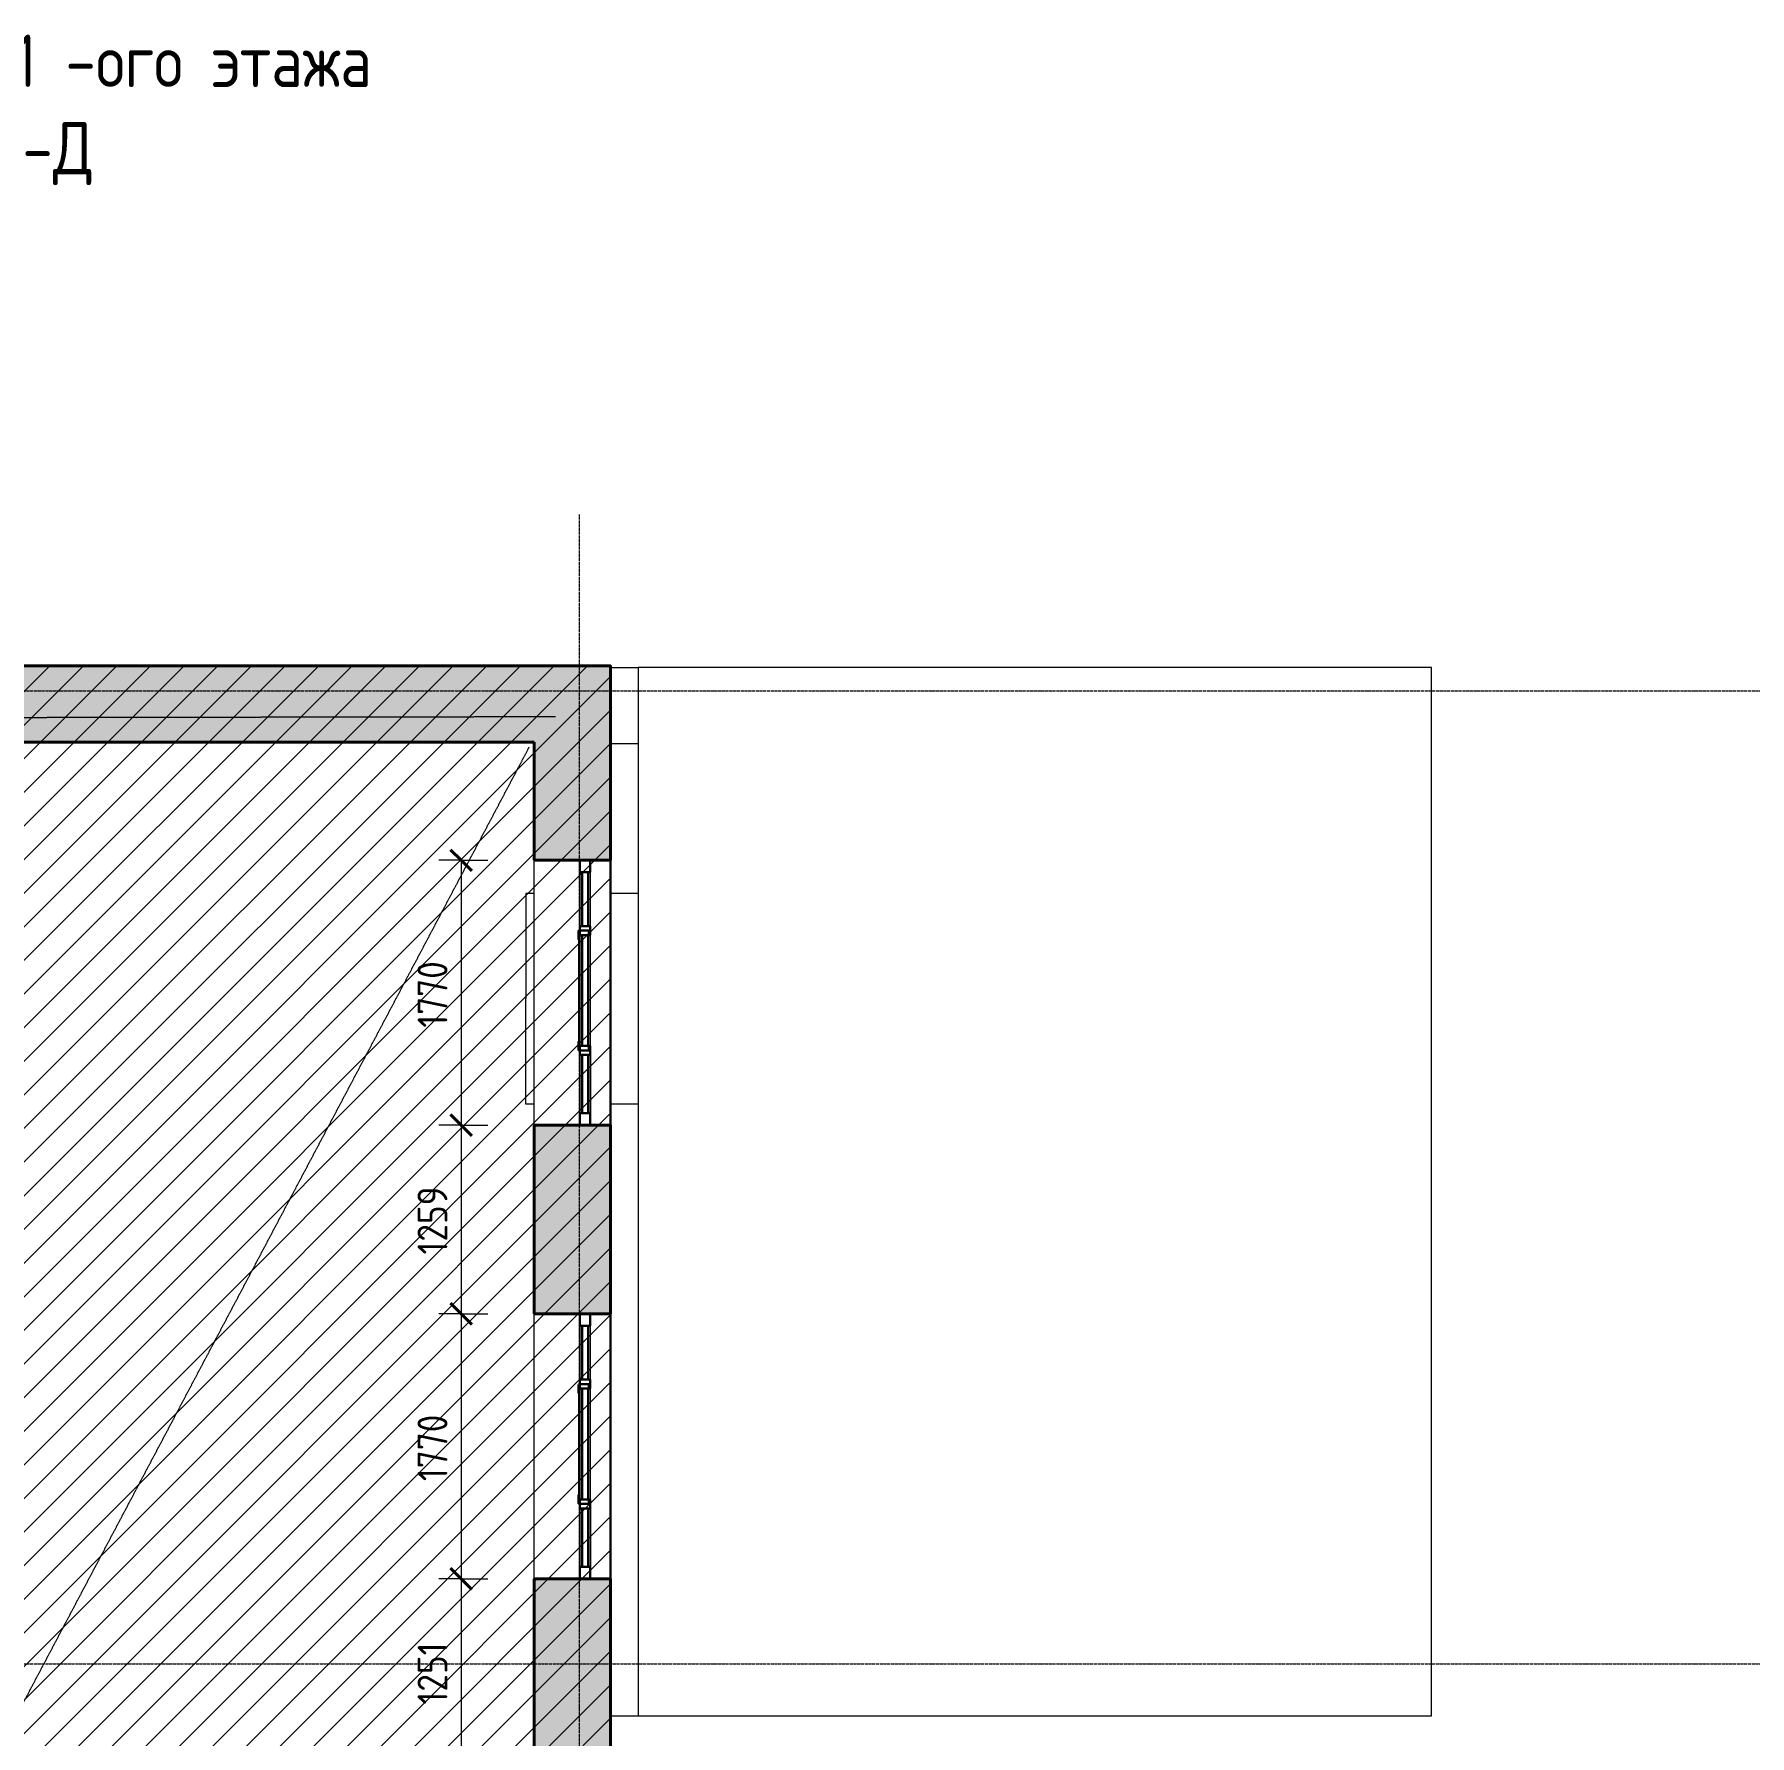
# Model space of a CAD drawing. Header units: millimetres. Extents: x -11886 to 379896, y -8130 to 47743.
# Drawn here: x 27469 to 38924, y 36377 to 47743 of the extents above; entities that cross this region are included whole.
import ezdxf

# ---------------------------------------------------------------- set-up
doc = ezdxf.new("R2010")
doc.units = ezdxf.units.MM
for name, pattern in [('ADSK_Линия сетки', [25, 20, -2.5, 0, -2.5]), ('ADSK_Сверху', [4.5, 3, -1.5]), ('ADSK_Снесено', [4.5, 3, -1.5])]:
    doc.linetypes.add(name, pattern=pattern)
for name, color, linetype, lineweight, true_color in [('_ Окна', 5, 'Continuous', 30, 0x0000ff), ('Витраж', 5, 'Continuous', 18, 0x0000ff), ('Линии', 7, 'Continuous', 9, 0x00a600), ('Окна', 5, 'Continuous', 18, 0x0000ff), ('Панели витража', 5, 'Continuous', 18, 0x0000ff), ('Стены наружные', 1, 'ADSK_Снесено', 18, 0xff0000)]:
    doc.layers.add(name, color=color, linetype=linetype, lineweight=lineweight, true_color=true_color)
for name, color, linetype, lineweight in [('Аннотация', 7, 'Continuous', 9), ('Оси', 7, 'Continuous', 9), ('Перекрытие', 7, 'Continuous', 18), ('Размеры', 7, 'Continuous', 9), ('Размеры-100', 7, 'Continuous', 9)]:
    doc.layers.add(name, color=color, linetype=linetype, lineweight=lineweight)
doc.styles.add('GOST Common_1', font='GOST_Common.ttf', dxfattribs={"width": 0.9, "height": 200})
doc.styles.add('GOST Common_2', font='GOST_Common.ttf', dxfattribs={"width": 0.9, "height": 250})
doc.dimstyles.new('ADSK_Основной_2_мм_Округление_до_1_мм', dxfattribs={"dimscale": 304.8, "dimtxt": 201.142999, "dimasz": 0.463911, "dimexe": 0.492126, "dimexo": 0.492126, "dimgap": 0.098425, "dimtad": 1, "dimdec": 0, "dimdsep": 46, "dimtxsty": 'GOST Common_1', "dimblk1": 'OBLIQUE', "dimblk2": 'OBLIQUE', "dimsah": 1, "dimcen": 0.09, "dimdle": 0.492126, "dimazin": 2, "dimtfac": 1, "dimtdec": 4, "dimtix": 1, "dimtmove": 0, "dimatfit": 3, "dimfxl": 1, "dimtvp": 1, "dimtolj": 1, "dimtzin": 0, "dimlwd": 20, "dimlwe": 20, "dimarcsym": 2})

# ---------------------------------------------------------------- blocks, each defined once
blk = doc.blocks.new('Прямоугольный импост - 70х20_60мм-1441795-01 План 1-го этажа маркировочный')
at = {"layer": 'Витраж', "color": 161, "linetype": 'ADSK_Сверху', "true_color": 0xaaaaff}
for p, q in [((18661, 33151), (18591, 33151)), ((18591, 33071), (18591, 33151)), ((18661, 33071), (18661, 33151))]:
    blk.add_line(p, q, dxfattribs=at)
blk = doc.blocks.new('Прямоугольный импост - 70х20_60мм-1439130-01 План 1-го этажа маркировочный')
at = {"layer": 'Витраж', "color": 161, "linetype": 'ADSK_Сверху', "true_color": 0xaaaaff}
for p, q in [((-80, 35), (0, 35)), ((0, 35), (0, -35)), ((0, -35), (-80, -35))]:
    blk.add_line(p, q, dxfattribs=at)
blk = doc.blocks.new('Прямоугольный импост - 70х20_60мм-1439131-01 План 1-го этажа маркировочный')
at = {"layer": 'Витраж', "color": 161, "linetype": 'ADSK_Сверху', "true_color": 0xaaaaff}
for p, q in [((0, 35), (-80, 35)), ((0, -35), (0, 35)), ((-80, -35), (0, -35))]:
    blk.add_line(p, q, dxfattribs=at)
blk = doc.blocks.new('Витраж-тент со смещением вовне - 60мм 30 сдвиг-1467065-01 План 1-го этажа маркировочный')
at = {"layer": '_ Окна', "color": 161, "linetype": 'ADSK_Сверху', "true_color": 0xaaaaff}
for p, q in [((-400, 25), (-400, -45)), ((-400, 25), (-370, 25)), ((-400, -45), (-400, 25)), ((400, 25), (370, 25)), ((400, -45), (400, 25)), ((400, -45), (400, 25)), ((-340, -45), (-400, -45)), ((-340, -35), (-340, -45)), ((340, -35), (340, -45)), ((340, -45), (400, -45))]:
    blk.add_line(p, q, dxfattribs=at)
at = {"layer": 'Окна', "color": 161, "linetype": 'ADSK_Сверху', "true_color": 0xaaaaff}
blk.add_line((-340, -45), (340, -45), dxfattribs=at)
blk = doc.blocks.new('Прямоугольный импост - 70х20_60мм-1240131-01 План 1-го этажа маркировочный')
at = {"layer": 'Витраж', "color": 161, "linetype": 'ADSK_Сверху', "true_color": 0xaaaaff}
for p, q in [((18591, 31381), (18591, 31461)), ((18661, 31381), (18661, 31461)), ((18591, 31381), (18661, 31381))]:
    blk.add_line(p, q, dxfattribs=at)
blk = doc.blocks.new('Прямоугольный импост - 70х60мм-1426887-01 План 1-го этажа маркировочный')
at = {"layer": 'Витраж', "color": 161, "linetype": 'ADSK_Сверху', "true_color": 0xaaaaff}
for p, q in [((-6074, 27726), (-6144, 27726)), ((-6144, 27336), (-6144, 27726)), ((-6074, 27336), (-6074, 27726)), ((-6144, 27336), (-6074, 27336))]:
    blk.add_line(p, q, dxfattribs=at)
blk = doc.blocks.new('Прямоугольный импост - 70х60мм-1225009-01 План 1-го этажа маркировочный')
at = {"layer": 'Витраж', "color": 161, "linetype": 'ADSK_Сверху', "true_color": 0xaaaaff}
for p, q in [((-5936, 11392), (-6006, 11392)), ((-6006, 11032), (-6006, 11392)), ((-5936, 11032), (-5936, 11392)), ((-6006, 11032), (-5936, 11032))]:
    blk.add_line(p, q, dxfattribs=at)
blk = doc.blocks.new('Прямоугольный импост - 70х60мм-1229542-01 План 1-го этажа маркировочный')
at = {"layer": 'Витраж', "color": 161, "linetype": 'ADSK_Сверху', "true_color": 0xaaaaff}
for p, q in [((3808, 35378), (3738, 35378)), ((3738, 35378), (3738, 34638)), ((3808, 35378), (3808, 34638)), ((3738, 34638), (3808, 34638))]:
    blk.add_line(p, q, dxfattribs=at)
blk = doc.blocks.new('Прямоугольный импост - 70х60мм-1439128-01 План 1-го этажа маркировочный')
at = {"layer": 'Витраж', "color": 161, "linetype": 'ADSK_Сверху', "true_color": 0xaaaaff}
for p, q in [((-30, 35), (30, 35)), ((30, -35), (-30, -35))]:
    blk.add_line(p, q, dxfattribs=at)
blk = doc.blocks.new('Новые проёмы подвал - Новые проёмы подвал-999150-01 План 1-го этажа маркировочный')
at = {"layer": 'Линии', "color": 8, "lineweight": 18, "true_color": 0x808080}
for p, q in [((30751, 42003), (30750, 40598)), ((30807, 42003), (30751, 42003)), ((31501, 42003), (31317, 42003)), ((30750, 40598), (30807, 40598)), ((31317, 40598), (31502, 40598))]:
    blk.add_line(p, q, dxfattribs=at)
blk = doc.blocks.new('Системная панель - _AR_Стекло_40мм_привязка по центру-V91-01 План 1-го этажа маркировочный')
at = {"layer": 'Панели витража', "lineweight": 30}
for p, q in [((180, 20), (-180, 20)), ((-180, 20), (-180, -20)), ((180, -20), (180, 20)), ((-180, -20), (180, -20))]:
    blk.add_line(p, q, dxfattribs=at)
blk = doc.blocks.new('Прямоугольный импост - 70х20_60мм-V92-01 План 1-го этажа маркировочный')
at = {"layer": 'Витраж', "lineweight": 30}
for p, q in [((-80, 35), (0, 35)), ((-80, -35), (-80, 35)), ((0, 35), (0, -35)), ((0, -35), (-80, -35))]:
    blk.add_line(p, q, dxfattribs=at)
blk = doc.blocks.new('Прямоугольный импост - 70х20_60мм-V93-01 План 1-го этажа маркировочный')
at = {"layer": 'Витраж', "lineweight": 30}
for p, q in [((0, 35), (-80, 35)), ((-80, 35), (-80, -35)), ((0, -35), (0, 35)), ((-80, -35), (0, -35))]:
    blk.add_line(p, q, dxfattribs=at)
blk = doc.blocks.new('Системная панель - _AR_Стекло_40мм_привязка по центру-V94-01 План 1-го этажа маркировочный')
at = {"layer": 'Панели витража', "lineweight": 30}
for p, q in [((195, 20), (-195, 20)), ((-195, 20), (-195, -20)), ((195, -20), (195, 20)), ((-195, -20), (195, -20))]:
    blk.add_line(p, q, dxfattribs=at)
blk = doc.blocks.new('Системная панель - _AR_Стекло_40мм_привязка по центру-V95-01 План 1-го этажа маркировочный')
at = {"layer": 'Панели витража', "lineweight": 30}
for p, q in [((370, 20), (-370, 20)), ((-370, 20), (-370, -20)), ((370, -20), (370, 20)), ((-370, -20), (370, -20))]:
    blk.add_line(p, q, dxfattribs=at)
blk = doc.blocks.new('Прямоугольный импост - 70х60мм-V58-01 План 1-го этажа маркировочный')
at = {"layer": 'Витраж'}
for p, q in [((3738, 35438), (3738, 35798)), ((3808, 35798), (3808, 35438))]:
    blk.add_line(p, q, dxfattribs=at)
blk = doc.blocks.new('Прямоугольный импост - 70х60мм-V59-01 План 1-го этажа маркировочный')
at = {"layer": 'Витраж'}
for p, q in [((3738, 34188), (3738, 34578)), ((3808, 34578), (3808, 34188))]:
    blk.add_line(p, q, dxfattribs=at)
blk = doc.blocks.new('Прямоугольный импост - 70х60мм-V96-01 План 1-го этажа маркировочный')
at = {"layer": 'Витраж', "lineweight": 30}
for p, q in [((-30, 35), (30, 35)), ((-30, -35), (-30, 35)), ((30, 35), (30, -35)), ((30, -35), (-30, -35))]:
    blk.add_line(p, q, dxfattribs=at)
blk = doc.blocks.new('Прямоугольный импост - 70х60мм-V60-01 План 1-го этажа маркировочный')
at = {"layer": 'Витраж'}
for p, q in [((3738, 34638), (3738, 35378)), ((3808, 35378), (3808, 34638))]:
    blk.add_line(p, q, dxfattribs=at)
blk = doc.blocks.new('DIMBLOCK88-01 План 1-го этажа маркировочный')
at = {"layer": 'Размеры-100', "lineweight": 40, "transparency": 16777216}
for p, q in [((30320, 42225), (30249, 42296)), ((30320, 42225), (30391, 42154)), ((30320, 40455), (30249, 40526)), ((30320, 40455), (30391, 40384))]:
    blk.add_line(p, q, dxfattribs=at)
at = {"layer": 'Размеры-100', "lineweight": 20, "transparency": 16777216}
for p, q in [((30320, 42225), (30170, 42225)), ((30320, 42225), (30320, 40455)), ((30320, 42225), (30497, 42225)), ((30320, 40455), (30170, 40455)), ((30320, 40455), (30497, 40455))]:
    blk.add_line(p, q, dxfattribs=at)
at = {"layer": 'Размеры-100', "color": 0, "lineweight": 20, "transparency": 16777216, "insert": (30028, 41107), "char_height": 200, "width": 560.47, "attachment_point": 1, "rotation": 90, "line_spacing_factor": 1.022761, "style": 'GOST Common_1'}
blk.add_mtext('1770', dxfattribs=at)
blk = doc.blocks.new('_Oblique')
at = {"color": 0, "linetype": 'ByBlock', "lineweight": -2}
blk.add_line((-0.5, -0.5), (0.5, 0.5), dxfattribs=at)
blk = doc.blocks.new('DIMBLOCK89-01 План 1-го этажа маркировочный')
at = {"layer": 'Размеры-100', "lineweight": 20, "transparency": 16777216}
for p, q in [((30320, 40455), (30170, 40455)), ((30320, 40455), (30320, 39196)), ((30320, 40455), (30497, 40455)), ((30320, 39196), (30170, 39196)), ((30320, 39196), (30497, 39196))]:
    blk.add_line(p, q, dxfattribs=at)
at = {"layer": 'Размеры-100', "lineweight": 40, "transparency": 16777216}
for p, q in [((30320, 40455), (30249, 40526)), ((30320, 40455), (30391, 40384)), ((30320, 39196), (30249, 39267)), ((30320, 39196), (30391, 39125))]:
    blk.add_line(p, q, dxfattribs=at)
at = {"layer": 'Размеры-100', "color": 0, "lineweight": 20, "transparency": 16777216, "insert": (30028, 39592), "char_height": 200, "width": 560.47, "attachment_point": 1, "rotation": 90, "line_spacing_factor": 1.022761, "style": 'GOST Common_1'}
blk.add_mtext('1259', dxfattribs=at)
blk = doc.blocks.new('DIMBLOCK90-01 План 1-го этажа маркировочный')
at = {"layer": 'Размеры-100', "lineweight": 20, "transparency": 16777216}
for p, q in [((30320, 39196), (30170, 39196)), ((30320, 39196), (30320, 37426)), ((30320, 39196), (30497, 39196)), ((30320, 37426), (30170, 37426)), ((30320, 37426), (30497, 37426))]:
    blk.add_line(p, q, dxfattribs=at)
at = {"layer": 'Размеры-100', "lineweight": 40, "transparency": 16777216}
for p, q in [((30320, 39196), (30249, 39267)), ((30320, 39196), (30391, 39125)), ((30320, 37426), (30249, 37497)), ((30320, 37426), (30391, 37355))]:
    blk.add_line(p, q, dxfattribs=at)
at = {"layer": 'Размеры-100', "color": 0, "lineweight": 20, "transparency": 16777216, "insert": (30028, 38078), "char_height": 200, "width": 560.47, "attachment_point": 1, "rotation": 90, "line_spacing_factor": 1.022761, "style": 'GOST Common_1'}
blk.add_mtext('1770', dxfattribs=at)
blk = doc.blocks.new('DIMBLOCK91-01 План 1-го этажа маркировочный')
at = {"layer": 'Размеры-100', "lineweight": 40, "transparency": 16777216}
for p, q in [((30320, 37426), (30249, 37497)), ((30320, 37426), (30391, 37355)), ((30320, 36175), (30249, 36246)), ((30320, 36175), (30391, 36104))]:
    blk.add_line(p, q, dxfattribs=at)
at = {"layer": 'Размеры-100', "lineweight": 20, "transparency": 16777216}
for p, q in [((30320, 37426), (30170, 37426)), ((30320, 37426), (30320, 36175)), ((30320, 37426), (30497, 37426)), ((30320, 36175), (30170, 36175)), ((30320, 36175), (30497, 36175))]:
    blk.add_line(p, q, dxfattribs=at)
at = {"layer": 'Размеры-100', "color": 0, "lineweight": 20, "transparency": 16777216, "insert": (30028, 36586), "char_height": 200, "width": 515.47, "attachment_point": 1, "rotation": 90, "line_spacing_factor": 1.022761, "style": 'GOST Common_1'}
blk.add_mtext('1251', dxfattribs=at)

msp = doc.modelspace()

# ---------------------------------------------------------------- hatches: boundary and pattern name
at = {"lineweight": 13, "true_color": 0x636466, "transparency": 33554559}
h = msp.add_hatch(dxfattribs=at)
h.set_pattern_fill('ANSI31', color=251, scale=50)
h.set_pattern_definition([(45, (0, 84876.59), (-112.2532, 112.2532), [])])
h.paths.add_polyline_path([(31317.02, 43525.13), (18455.84, 43525.13), (18455.84, 20918.63), (11305.24, 20918.63), (11305.24, 17842.18), (18515.92, 17781.12), (38729.7, 17793.8), (38729.7, 20934.06), (31317.02, 20934.06)])
at = {"layer": 'Стены наружные', "linetype": 'Continuous', "true_color": 0xc0c0c0}
msp.add_hatch(color=9, dxfattribs=at).paths.add_polyline_path([(27800.63, 43015.13), (30807.02, 43015.13), (30807.02, 43525.13), (18455.84, 43525.13), (18455.84, 43015.13), (23341.69, 43015.13)])
h = msp.add_hatch(color=9, dxfattribs=at)
h.paths.add_polyline_path([(31317.02, 20934.06), (31317.02, 22264.92), (30807.02, 22264.92), (30807.02, 20934.06)])
h.paths.add_polyline_path([(30807.02, 24034.92), (31317.02, 24034.92), (31317.02, 25282.9), (30807.02, 25282.9)])
h.paths.add_polyline_path([(31317.02, 27052.9), (31317.02, 28312.87), (30807.02, 28312.87), (30807.02, 27052.9)])
h.paths.add_polyline_path([(31317.02, 30082.87), (31317.02, 31332.84), (30807.02, 31332.84), (30807.02, 30082.87)])
h.paths.add_polyline_path([(31317.02, 33102.84), (31317.02, 34405.13), (30807.02, 34405.13), (30807.02, 33102.84)])
h.paths.add_polyline_path([(31317.02, 36175.13), (31317.02, 37426.13), (30807.02, 37426.13), (30807.02, 36175.13)])
h.paths.add_polyline_path([(31317.02, 39196.13), (31317.02, 40455.13), (30807.02, 40455.13), (30807.02, 39196.13)])
h.paths.add_polyline_path([(31317.02, 42225.13), (31317.02, 43525.13), (30807.02, 43525.13), (30807.02, 42225.13)])

# ---------------------------------------------------------------- linework, layer by layer
at = {"color": 251, "lineweight": 30, "true_color": 0x636466}
msp.add_lwpolyline([(11305.24, 20918.63), (11305.24, 17842.18), (18515.92, 17781.12), (38729.7, 17793.8), (38729.7, 20934.06), (31317.02, 20934.06), (31317.02, 43525.13), (18455.84, 43525.13), (18455.84, 20918.63), (11305.24, 20918.63)], dxfattribs=at)
at = {"layer": 'Линии', "color": 8, "lineweight": 18, "true_color": 0x808080}
for p, q in [((31317.02, 43512.62), (31501.29, 43512.62)), ((31501.34, 43002.62), (31317.02, 43002.62)), ((31502.02, 37016.45), (31502.02, 36509.09)), ((31317.02, 36509.09), (31502.04, 36509.09))]:
    msp.add_line(p, q, dxfattribs=at)
at = {"layer": 'Линии', "linetype": 'ADSK_Сверху'}
msp.add_line((18997.84, 20729.56), (30775.02, 42983.13), dxfattribs=at)
at = {"layer": 'Оси', "linetype": 'ADSK_Линия сетки'}
for p, q in [((31109.91, -7330.38), (31109.91, 44534.79)), ((-11086.22, 43356.79), (57141.72, 43356.79)), ((-11086.22, 36856.79), (57141.72, 36856.79))]:
    msp.add_line(p, q, dxfattribs=at)
at = {"layer": 'Перекрытие', "color": 136, "true_color": 0x008080}
for p, q in [((36800.45, 43512.62), (31501.29, 43512.62)), ((31501.29, 43512.62), (31502.07, 36509.09)), ((36800.45, 36509.09), (36800.45, 43512.62)), ((31502.07, 36509.09), (36800.45, 36509.09))]:
    msp.add_line(p, q, dxfattribs=at)
at = {"layer": 'Перекрытие', "color": 9, "linetype": 'ADSK_Сверху', "true_color": 0xaad4d4}
msp.add_line((18832.62, 43166.51), (30950.44, 43185.44), dxfattribs=at)
at = {"layer": 'Стены наружные', "color": 18, "linetype": 'Continuous', "lineweight": 40, "true_color": 0x000000}
for p, q in [((31317.02, 43525.13), (18455.84, 43525.13)), ((31317.02, 42225.13), (31317.02, 43525.13)), ((18965.84, 43015.13), (30807.02, 43015.13)), ((30807.02, 43015.13), (30807.02, 42225.13)), ((30807.02, 42225.13), (31317.02, 42225.13)), ((31317.02, 40455.13), (30807.02, 40455.13)), ((30807.02, 40455.13), (30807.02, 39196.13)), ((31317.02, 39196.13), (31317.02, 40455.13)), ((30807.02, 39196.13), (31317.02, 39196.13)), ((31317.02, 37426.13), (30807.02, 37426.13)), ((30807.02, 37426.13), (30807.02, 36175.13)), ((31317.02, 36175.13), (31317.02, 37426.13))]:
    msp.add_line(p, q, dxfattribs=at)
at = {"layer": 'Стены наружные', "color": 18, "linetype": 'Continuous', "true_color": 0x000000}
for p, q in [((30807.02, 40455.13), (30807.02, 42225.13)), ((31317.02, 42225.13), (31317.02, 40455.13)), ((30807.02, 37426.13), (30807.02, 39196.13)), ((31317.02, 39196.13), (31317.02, 37426.13))]:
    msp.add_line(p, q, dxfattribs=at)

# ---------------------------------------------------------------- block references
at = {"layer": '_ Окна', "color": 161, "linetype": 'ADSK_Сверху', "true_color": 0xaaaaff, "rotation": 270.0000000000002}
for p in [(31147.02, 41355.13), (31147.02, 38326.13)]:
    msp.add_blockref('Витраж-тент со смещением вовне - 60мм 30 сдвиг-1467065-01 План 1-го этажа маркировочный', p, dxfattribs=at)
at = {"layer": 'Витраж', "color": 161, "linetype": 'ADSK_Сверху', "true_color": 0xaaaaff}
for name, p, rotation in [('Прямоугольный импост - 70х20_60мм-1439131-01 План 1-го этажа маркировочный', (31147.02, 42225.13), 90.00000000000026), ('Прямоугольный импост - 70х20_60мм-1240131-01 План 1-го этажа маркировочный', (49772.85, 73606.31), 180), ('Прямоугольный импост - 70х60мм-1225009-01 План 1-го этажа маркировочный', (25175.97, 53177.05), 180), ('Прямоугольный импост - 70х60мм-1426887-01 План 1-го этажа маркировочный', (25038.26, 68261.48), 180), ('Прямоугольный импост - 70х20_60мм-1441795-01 План 1-го этажа маркировочный', (49772.85, 73606.31), 180), ('Прямоугольный импост - 70х20_60мм-1439131-01 План 1-го этажа маркировочный', (31147.02, 39196.13), 90.00000000000026), ('Прямоугольный импост - 70х20_60мм-1240131-01 План 1-го этажа маркировочный', (49772.85, 70577.31), 180), ('Прямоугольный импост - 70х60мм-1225009-01 План 1-го этажа маркировочный', (25175.97, 50148.05), 180), ('Прямоугольный импост - 70х60мм-1426887-01 План 1-го этажа маркировочный', (25038.26, 65232.47), 180), ('Прямоугольный импост - 70х20_60мм-1441795-01 План 1-го этажа маркировочный', (49772.85, 70577.31), 180)]:
    msp.add_blockref(name, p, dxfattribs=dict(at, rotation=rotation))
at = {"layer": 'Витраж', "rotation": 90.00000000000026}
for p in [(31147.02, 42225.13), (31147.02, 39196.13)]:
    msp.add_blockref('Прямоугольный импост - 70х20_60мм-V93-01 План 1-го этажа маркировочный', p, dxfattribs=at)
at = {"layer": 'Витраж'}
for name, p in [('Прямоугольный импост - 70х60мм-V58-01 План 1-го этажа маркировочный', (27373.52, 6347.49)), ('Прямоугольный импост - 70х60мм-V60-01 План 1-го этажа маркировочный', (27373.52, 6347.49)), ('Прямоугольный импост - 70х60мм-V59-01 План 1-го этажа маркировочный', (27373.52, 6347.49)), ('Прямоугольный импост - 70х60мм-V58-01 План 1-го этажа маркировочный', (27373.52, 3318.48)), ('Прямоугольный импост - 70х60мм-V60-01 План 1-го этажа маркировочный', (27373.52, 3318.48)), ('Прямоугольный импост - 70х60мм-V59-01 План 1-го этажа маркировочный', (27373.52, 3318.48))]:
    msp.add_blockref(name, p, dxfattribs=at)
at = {"layer": 'Витраж', "color": 161, "linetype": 'ADSK_Сверху', "true_color": 0xaaaaff, "extrusion": (0, 0, -1), "rotation": 269.9999999999997}
for name, p in [('Прямоугольный импост - 70х60мм-1439128-01 План 1-го этажа маркировочный', (-31147.02, 41755.13)), ('Прямоугольный импост - 70х60мм-1439128-01 План 1-го этажа маркировочный', (-31147.02, 40955.13)), ('Прямоугольный импост - 70х20_60мм-1439130-01 План 1-го этажа маркировочный', (-31147.02, 40455.13)), ('Прямоугольный импост - 70х60мм-1439128-01 План 1-го этажа маркировочный', (-31147.02, 38726.13)), ('Прямоугольный импост - 70х60мм-1439128-01 План 1-го этажа маркировочный', (-31147.02, 37926.13)), ('Прямоугольный импост - 70х20_60мм-1439130-01 План 1-го этажа маркировочный', (-31147.02, 37426.13))]:
    msp.add_blockref(name, p, dxfattribs=at)
at = {"layer": 'Витраж', "extrusion": (0, 0, -1), "rotation": 269.9999999999997}
for name, p in [('Прямоугольный импост - 70х60мм-V96-01 План 1-го этажа маркировочный', (-31147.02, 41755.13)), ('Прямоугольный импост - 70х60мм-V96-01 План 1-го этажа маркировочный', (-31147.02, 40955.13)), ('Прямоугольный импост - 70х20_60мм-V92-01 План 1-го этажа маркировочный', (-31147.02, 40455.13)), ('Прямоугольный импост - 70х60мм-V96-01 План 1-го этажа маркировочный', (-31147.02, 38726.13)), ('Прямоугольный импост - 70х60мм-V96-01 План 1-го этажа маркировочный', (-31147.02, 37926.13)), ('Прямоугольный импост - 70х20_60мм-V92-01 План 1-го этажа маркировочный', (-31147.02, 37426.13))]:
    msp.add_blockref(name, p, dxfattribs=at)
at = {"layer": 'Витраж', "color": 161, "linetype": 'ADSK_Сверху', "true_color": 0xaaaaff}
for p in [(27373.52, 6347.49), (27373.52, 3318.48)]:
    msp.add_blockref('Прямоугольный импост - 70х60мм-1229542-01 План 1-го этажа маркировочный', p, dxfattribs=at)
at = {"layer": 'Линии', "color": 8, "lineweight": 18, "true_color": 0x808080}
msp.add_blockref('Новые проёмы подвал - Новые проёмы подвал-999150-01 План 1-го этажа маркировочный', (0, 0), dxfattribs=at)
at = {"layer": 'Панели витража', "rotation": 270.0000000000002}
for name, p in [('Системная панель - _AR_Стекло_40мм_привязка по центру-V91-01 План 1-го этажа маркировочный', (31147.02, 41965.13)), ('Системная панель - _AR_Стекло_40мм_привязка по центру-V95-01 План 1-го этажа маркировочный', (31147.02, 41355.13)), ('Системная панель - _AR_Стекло_40мм_привязка по центру-V94-01 План 1-го этажа маркировочный', (31147.02, 40730.13)), ('Системная панель - _AR_Стекло_40мм_привязка по центру-V91-01 План 1-го этажа маркировочный', (31147.02, 38936.13)), ('Системная панель - _AR_Стекло_40мм_привязка по центру-V95-01 План 1-го этажа маркировочный', (31147.02, 38326.13)), ('Системная панель - _AR_Стекло_40мм_привязка по центру-V94-01 План 1-го этажа маркировочный', (31147.02, 37701.13))]:
    msp.add_blockref(name, p, dxfattribs=at)

# ---------------------------------------------------------------- texts
at = {"layer": 'Аннотация', "insert": (21625.64, 47740.48), "char_height": 350, "width": 10143.7627, "attachment_point": 1, "style": 'GOST Common_2'}
msp.add_mtext('Кладочный план помещений 1 -ого этажа \\P                в осях 3-10/ Г-Д', dxfattribs=at)

# ---------------------------------------------------------------- dimensions: what is measured, and where the dimension line sits
at = {"layer": 'Размеры', "lineweight": 20}
for base, p1, p2, override, picture, middle in [((30319.85, 40455.13), (30647.02, 42225.13), (30647.02, 40455.13), {"dimpost": '<>', "dimfxl": 1770}, 'DIMBLOCK88-01 План 1-го этажа маркировочный', (30189.85, 41340.13)), ((30319.85, 39196.13), (30647.02, 40455.13), (30647.02, 39196.13), {"dimpost": '<>', "dimfxl": 1259.001734}, 'DIMBLOCK89-01 План 1-го этажа маркировочный', (30189.85, 39825.63)), ((30319.85, 37426.13), (30647.02, 39196.13), (30647.02, 37426.13), {"dimpost": '<>', "dimfxl": 1770}, 'DIMBLOCK90-01 План 1-го этажа маркировочный', (30189.85, 38311.13)), ((30319.85, 36175.13), (30647.02, 37426.13), (30647.02, 36175.13), {"dimpost": '<>', "dimfxl": 1250.998155}, 'DIMBLOCK91-01 План 1-го этажа маркировочный', (30189.85, 36800.63))]:
    dim = msp.add_linear_dim(base=base, p1=p1, p2=p2, angle=90, dimstyle='ADSK_Основной_2_мм_Округление_до_1_мм', override=override, dxfattribs=at)
    dim.commit()
    dim.dimension.update_dxf_attribs({"geometry": picture, "text_midpoint": middle})

doc.saveas('drawing.dxf')
